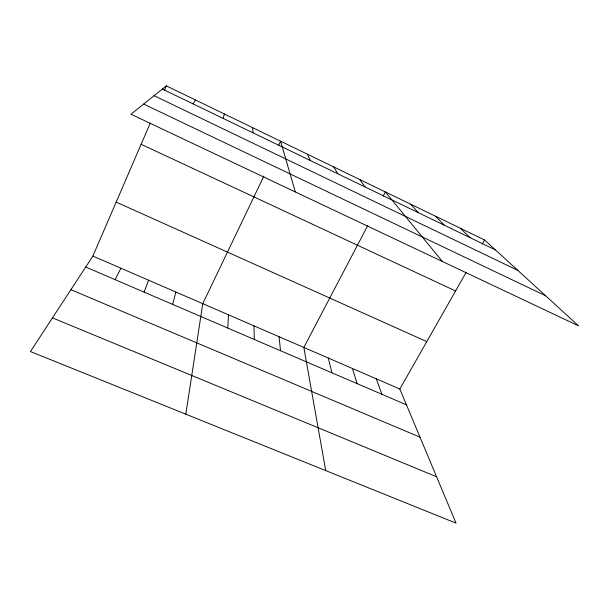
<?xml version="1.0" encoding="UTF-8"?>
<svg xmlns="http://www.w3.org/2000/svg" width="609" height="609" viewBox="0 0 609 609"><rect width="100%" height="100%" fill="white"/><g stroke="black" fill="none" stroke-linecap="round" stroke-linejoin="round"><path stroke-width="0.91" d="M227.743 328.053L228.535 314.83M185.814 414.189L202.767 303.67L263.925 176.016M223.237 118.458L224.302 113.944M172.651 304.386L175.864 292.016M144.089 292.114L148.581 280.201M92.88 256.077L399.824 389.022L456.019 523.131L30.45 351.545L92.88 256.077L150.294 123.026M164.453 90.208L166.326 85.869L484.574 239.984L578.55 325.868L130.981 114.241L166.326 85.869M278.557 145.467L280.597 141.204L295.327 191.949M115.116 279.66L120.925 268.219M367.821 225.421L303.838 347.45L325.724 470.597M383.168 196.144L385.368 191.942L442.385 261.482M399.824 389.022L466.235 272.238M482.29 244.003L484.574 239.984M193.03 103.873L195.527 100.013M52.473 317.868L436.584 476.763M70.903 289.686L419.997 437.178M85.717 267.031L406.447 404.84M116.167 202.112L426.772 341.619M141.113 144.287L455.57 290.98M143.648 104.07L545.618 295.768M154.085 95.697L517.871 270.411M162.359 89.051L495.452 249.926M460.267 228.215L470.11 237.685M435.641 216.286L444.41 225.269M410.672 204.198L418.345 212.686M359.721 179.518L365.088 186.963M333.709 166.927L337.881 173.824M307.339 154.153L310.278 160.494M376.278 378.828L381.927 394.305M352.436 368.498L357.087 383.632M328.297 358.046L331.913 372.815M279.059 336.716L280.536 350.738M252.651 127.677L252.979 132.823M253.961 325.845L254.318 339.472"/></g></svg>
